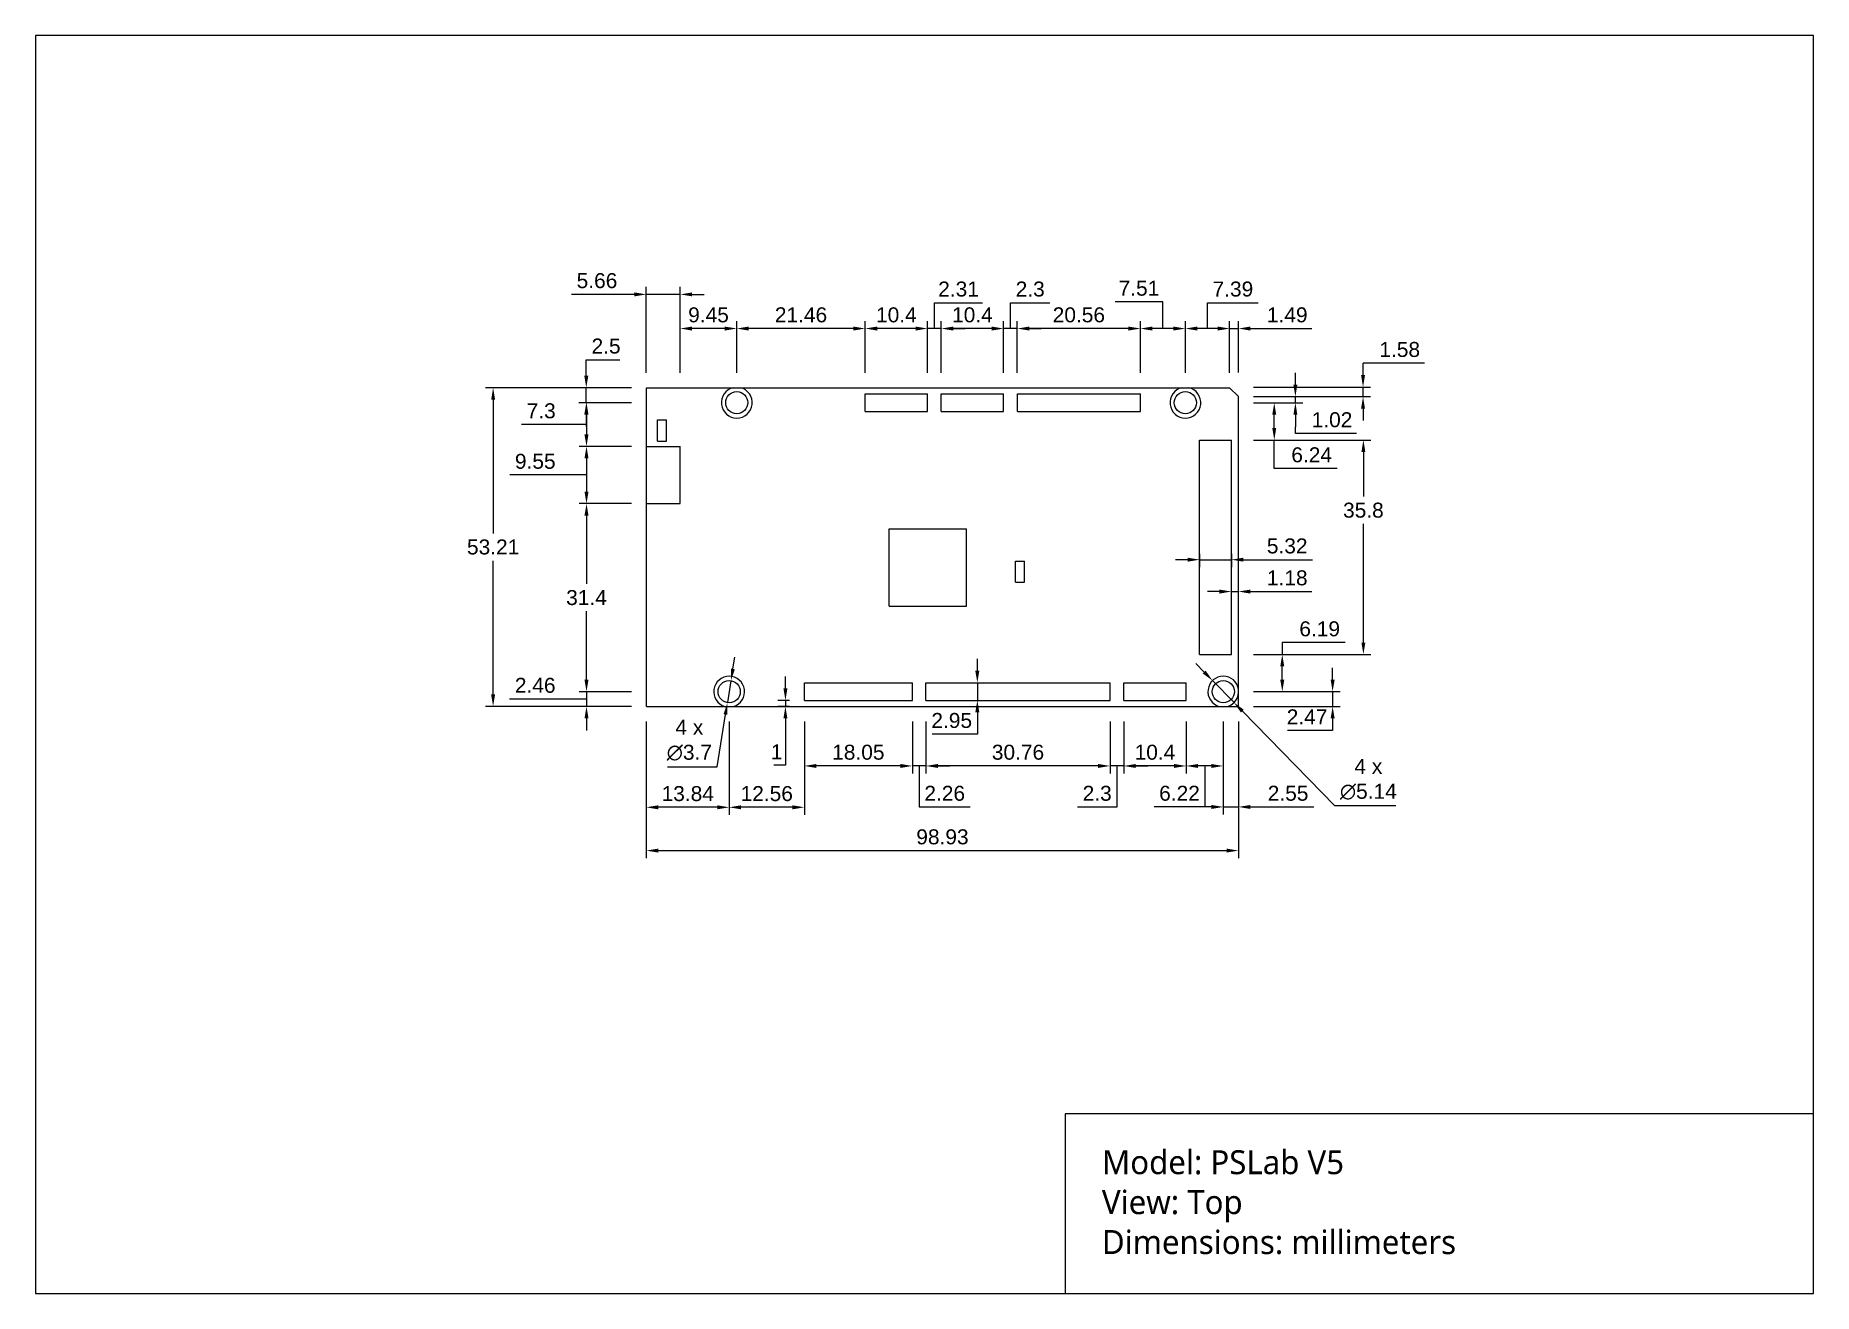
# Model space of a CAD drawing. Header units: millimetres. Extents: x 3838 to 4135, y 2931 to 3141.
import ezdxf

# ---------------------------------------------------------------- set-up
doc = ezdxf.new("R2010")
doc.units = ezdxf.units.MM
doc.styles.get("Standard").update_dxf_attribs({"font": 'arial.ttf'})
doc.dimstyles.new('Annotative', dxfattribs={"dimscale": 0, "dimtxt": 2.5, "dimasz": 2, "dimexe": 1.25, "dimexo": 2.5, "dimgap": 1, "dimtad": 1, "dimtih": 1, "dimtoh": 1, "dimdsep": 46, "dimtxsty": 'Standard', "dimcen": 2.5, "dimclrd": 5, "dimclre": 5, "dimclrt": 5, "dimadec": 0, "dimazin": 0, "dimtfac": 1, "dimtmove": 0, "dimatfit": 3, "dimfxl": 1, "dimtfillclr": 1, "dimarcsym": 0})
doc.dimstyles.new('Diams', dxfattribs={"dimscale": 0, "dimtxt": 2.5, "dimasz": 2, "dimexe": 1.25, "dimexo": 2.5, "dimgap": 1, "dimtad": 1, "dimtih": 1, "dimtoh": 1, "dimdsep": 46, "dimtxsty": 'Standard', "dimcen": 2.5, "dimclrd": 1, "dimclre": 1, "dimclrt": 1, "dimadec": 0, "dimazin": 0, "dimtfac": 1, "dimtmove": 0, "dimatfit": 3, "dimfxl": 1, "dimtfillclr": 1, "dimarcsym": 0})

# ---------------------------------------------------------------- blocks, each defined once
blk = doc.blocks.new('*D4')
at = {"color": 5, "lineweight": -2, "transparency": 16777216}
for p, q in [((4054.41, 3033.53), (4054.41, 3035.53)), ((4041.19, 3031.53), (4055.66, 3031.53)), ((4054.41, 3031.53), (4054.41, 3029.06)), ((4041.19, 3029.06), (4055.66, 3029.06)), ((4054.41, 3027.06), (4054.41, 3025.06)), ((4054.41, 3025.06), (4046.88, 3025.06))]:
    blk.add_line(p, q, dxfattribs=at)
at = {"color": 5, "transparency": 16777216}
for points in [[(4054.08, 3033.53), (4054.75, 3033.53), (4054.41, 3031.53)], [(4054.08, 3027.06), (4054.75, 3027.06), (4054.41, 3029.06)]]:
    blk.add_solid(points, dxfattribs=at)
at = {"layer": 'Defpoints', "color": 0, "transparency": 16777216}
for p in [(4038.69, 3031.53), (4054.41, 3031.53), (4038.69, 3029.06)]:
    blk.add_point(p, dxfattribs=at)
at = {"color": 5, "transparency": 16777216, "insert": (4050.14, 3027.32), "char_height": 2.5, "attachment_point": 5}
blk.add_mtext('2.47', dxfattribs=at)
blk = doc.blocks.new('*D5')
at = {"color": 5, "lineweight": -2, "transparency": 16777216}
for p, q in [((4056.51, 3039.73), (4046, 3039.73)), ((4046, 3039.73), (4046, 3037.73)), ((4041.19, 3037.73), (4047.25, 3037.73)), ((4046, 3033.53), (4046, 3035.73)), ((4041.19, 3031.53), (4047.25, 3031.53))]:
    blk.add_line(p, q, dxfattribs=at)
at = {"color": 5, "transparency": 16777216}
for points in [[(4045.66, 3035.73), (4046.33, 3035.73), (4046, 3037.73)], [(4045.66, 3033.53), (4046.33, 3033.53), (4046, 3031.53)]]:
    blk.add_solid(points, dxfattribs=at)
at = {"layer": 'Defpoints', "color": 0, "transparency": 16777216}
for p in [(4038.69, 3037.73), (4046, 3037.73), (4038.69, 3031.53)]:
    blk.add_point(p, dxfattribs=at)
at = {"color": 5, "transparency": 16777216, "insert": (4052.25, 3042), "char_height": 2.5, "attachment_point": 5}
blk.add_mtext('6.19', dxfattribs=at)
blk = doc.blocks.new('*D6')
at = {"color": 5, "lineweight": -2, "transparency": 16777216}
for p, q in [((4041.19, 3073.53), (4060.8, 3073.53)), ((4059.55, 3071.53), (4059.55, 3064.09)), ((4059.55, 3039.73), (4059.55, 3059.54)), ((4041.19, 3037.73), (4060.8, 3037.73))]:
    blk.add_line(p, q, dxfattribs=at)
at = {"color": 5, "transparency": 16777216}
for points in [[(4059.22, 3071.53), (4059.88, 3071.53), (4059.55, 3073.53)], [(4059.22, 3039.73), (4059.88, 3039.73), (4059.55, 3037.73)]]:
    blk.add_solid(points, dxfattribs=at)
at = {"layer": 'Defpoints', "color": 0, "transparency": 16777216}
for p in [(4038.69, 3073.53), (4059.55, 3073.53), (4038.69, 3037.73)]:
    blk.add_point(p, dxfattribs=at)
at = {"color": 5, "transparency": 16777216, "insert": (4059.55, 3061.81), "char_height": 2.5, "attachment_point": 5}
blk.add_mtext('35.8', dxfattribs=at)
blk = doc.blocks.new('*D7')
at = {"color": 5, "lineweight": -2, "transparency": 16777216}
for p, q in [((4041.19, 3079.76), (4045.91, 3079.76)), ((4044.66, 3075.53), (4044.66, 3077.76)), ((4041.19, 3073.53), (4045.91, 3073.53)), ((4044.66, 3068.77), (4044.66, 3073.53)), ((4055.16, 3068.77), (4044.66, 3068.77))]:
    blk.add_line(p, q, dxfattribs=at)
at = {"color": 5, "transparency": 16777216}
for points in [[(4044.33, 3077.76), (4044.99, 3077.76), (4044.66, 3079.76)], [(4044.33, 3075.53), (4044.99, 3075.53), (4044.66, 3073.53)]]:
    blk.add_solid(points, dxfattribs=at)
at = {"layer": 'Defpoints', "color": 0, "transparency": 16777216}
for p in [(4038.69, 3079.76), (4044.66, 3079.76), (4038.69, 3073.53)]:
    blk.add_point(p, dxfattribs=at)
at = {"color": 5, "transparency": 16777216, "insert": (4050.91, 3071.05), "char_height": 2.5, "attachment_point": 5}
blk.add_mtext('6.24', dxfattribs=at)
blk = doc.blocks.new('*D8')
at = {"color": 5, "lineweight": -2, "transparency": 16777216}
for p, q in [((4048.19, 3082.78), (4048.19, 3084.78)), ((4041.19, 3080.78), (4049.44, 3080.78)), ((4048.19, 3079.76), (4048.19, 3080.78)), ((4041.19, 3079.76), (4049.44, 3079.76)), ((4048.19, 3077.76), (4048.19, 3075.76)), ((4048.19, 3074.63), (4048.19, 3075.76)), ((4058.42, 3074.63), (4048.19, 3074.63))]:
    blk.add_line(p, q, dxfattribs=at)
at = {"color": 5, "transparency": 16777216}
for points in [[(4047.86, 3082.78), (4048.52, 3082.78), (4048.19, 3080.78)], [(4047.86, 3077.76), (4048.52, 3077.76), (4048.19, 3079.76)]]:
    blk.add_solid(points, dxfattribs=at)
at = {"layer": 'Defpoints', "color": 0, "transparency": 16777216}
for p in [(4038.69, 3080.78), (4048.19, 3080.78), (4038.69, 3079.76)]:
    blk.add_point(p, dxfattribs=at)
at = {"color": 5, "transparency": 16777216, "insert": (4054.31, 3076.91), "char_height": 2.5, "attachment_point": 5}
blk.add_mtext('1.02', dxfattribs=at)
blk = doc.blocks.new('*D9')
at = {"color": 5, "lineweight": -2, "transparency": 16777216}
for p, q in [((4059.49, 3084.37), (4059.49, 3086.37)), ((4069.76, 3086.37), (4059.49, 3086.37)), ((4041.19, 3082.37), (4060.74, 3082.37)), ((4041.19, 3080.78), (4060.74, 3080.78)), ((4059.49, 3080.78), (4059.49, 3082.37)), ((4059.49, 3078.78), (4059.49, 3076.78))]:
    blk.add_line(p, q, dxfattribs=at)
at = {"color": 5, "transparency": 16777216}
for points in [[(4059.16, 3084.37), (4059.82, 3084.37), (4059.49, 3082.37)], [(4059.16, 3078.78), (4059.82, 3078.78), (4059.49, 3080.78)]]:
    blk.add_solid(points, dxfattribs=at)
at = {"layer": 'Defpoints', "color": 0, "transparency": 16777216}
for p in [(4038.69, 3082.37), (4038.69, 3080.78), (4059.49, 3082.37)]:
    blk.add_point(p, dxfattribs=at)
at = {"color": 5, "transparency": 16777216, "insert": (4065.62, 3088.64), "char_height": 2.5, "attachment_point": 5}
blk.add_mtext('1.58', dxfattribs=at)
blk = doc.blocks.new('*D10')
at = {"color": 5, "lineweight": -2, "transparency": 16777216}
for p, q in [((4035.2, 3092.15), (4033.2, 3092.15)), ((4037.2, 3084.77), (4037.2, 3093.4)), ((4037.2, 3092.15), (4038.69, 3092.15)), ((4038.69, 3084.83), (4038.69, 3093.4)), ((4040.69, 3092.15), (4050.96, 3092.15))]:
    blk.add_line(p, q, dxfattribs=at)
at = {"color": 5, "transparency": 16777216}
for points in [[(4035.2, 3092.48), (4035.2, 3091.81), (4037.2, 3092.15)], [(4040.69, 3092.48), (4040.69, 3091.81), (4038.69, 3092.15)]]:
    blk.add_solid(points, dxfattribs=at)
at = {"layer": 'Defpoints', "color": 0, "transparency": 16777216}
for p in [(4037.2, 3092.15), (4037.2, 3082.27), (4038.69, 3082.33)]:
    blk.add_point(p, dxfattribs=at)
at = {"color": 5, "transparency": 16777216, "insert": (4046.83, 3094.42), "char_height": 2.5, "attachment_point": 5}
blk.add_mtext('1.49', dxfattribs=at)
blk = doc.blocks.new('*D11')
at = {"color": 5, "lineweight": -2, "transparency": 16777216}
for p, q in [((4033.51, 3092.15), (4033.51, 3096.45)), ((4033.51, 3096.45), (4041.99, 3096.45)), ((4029.81, 3084.77), (4029.81, 3093.4)), ((4035.2, 3092.15), (4031.81, 3092.15)), ((4037.2, 3084.77), (4037.2, 3093.4))]:
    blk.add_line(p, q, dxfattribs=at)
at = {"color": 5, "transparency": 16777216}
for points in [[(4031.81, 3092.48), (4031.81, 3091.81), (4029.81, 3092.15)], [(4035.2, 3092.48), (4035.2, 3091.81), (4037.2, 3092.15)]]:
    blk.add_solid(points, dxfattribs=at)
at = {"layer": 'Defpoints', "color": 0, "transparency": 16777216}
for p in [(4029.81, 3092.15), (4029.81, 3082.27), (4037.2, 3082.27)]:
    blk.add_point(p, dxfattribs=at)
at = {"color": 5, "transparency": 16777216, "insert": (4037.75, 3098.73), "char_height": 2.5, "attachment_point": 5}
blk.add_mtext('7.39', dxfattribs=at)
blk = doc.blocks.new('*D12')
at = {"color": 5, "lineweight": -2, "transparency": 16777216}
for p, q in [((4026.06, 3096.59), (4018.06, 3096.59)), ((4026.06, 3092.15), (4026.06, 3096.59)), ((4022.3, 3084.77), (4022.3, 3093.4)), ((4027.81, 3092.15), (4024.3, 3092.15)), ((4029.81, 3084.77), (4029.81, 3093.4))]:
    blk.add_line(p, q, dxfattribs=at)
at = {"color": 5, "transparency": 16777216}
for points in [[(4024.3, 3092.48), (4024.3, 3091.81), (4022.3, 3092.15)], [(4027.81, 3092.48), (4027.81, 3091.81), (4029.81, 3092.15)]]:
    blk.add_solid(points, dxfattribs=at)
at = {"layer": 'Defpoints', "color": 0, "transparency": 16777216}
for p in [(4022.3, 3092.15), (4022.3, 3082.27), (4029.81, 3082.27)]:
    blk.add_point(p, dxfattribs=at)
at = {"color": 5, "transparency": 16777216, "insert": (4022.06, 3098.87), "char_height": 2.5, "attachment_point": 5}
blk.add_mtext('7.51', dxfattribs=at)
blk = doc.blocks.new('*D13')
at = {"color": 5, "lineweight": -2, "transparency": 16777216}
for p, q in [((4001.74, 3084.77), (4001.74, 3093.4)), ((4020.3, 3092.15), (4003.74, 3092.15)), ((4022.3, 3084.77), (4022.3, 3093.4))]:
    blk.add_line(p, q, dxfattribs=at)
at = {"color": 5, "transparency": 16777216}
for points in [[(4003.74, 3092.48), (4003.74, 3091.81), (4001.74, 3092.15)], [(4020.3, 3092.48), (4020.3, 3091.81), (4022.3, 3092.15)]]:
    blk.add_solid(points, dxfattribs=at)
at = {"layer": 'Defpoints', "color": 0, "transparency": 16777216}
for p in [(4001.74, 3092.15), (4001.74, 3082.27), (4022.3, 3082.27)]:
    blk.add_point(p, dxfattribs=at)
at = {"color": 5, "transparency": 16777216, "insert": (4012.02, 3094.42), "char_height": 2.5, "attachment_point": 5}
blk.add_mtext('20.56', dxfattribs=at)
blk = doc.blocks.new('*D14')
at = {"color": 5, "lineweight": -2, "transparency": 16777216}
for p, q in [((4000.59, 3092.15), (4000.59, 3096.45)), ((4000.59, 3096.45), (4007.19, 3096.45)), ((3997.44, 3092.15), (3995.44, 3092.15)), ((3999.44, 3084.77), (3999.44, 3093.4)), ((4001.74, 3092.15), (3999.44, 3092.15)), ((4001.74, 3092.15), (3999.44, 3092.15)), ((4001.74, 3084.77), (4001.74, 3093.4)), ((4003.74, 3092.15), (4005.74, 3092.15))]:
    blk.add_line(p, q, dxfattribs=at)
at = {"color": 5, "transparency": 16777216}
for points in [[(3997.44, 3092.48), (3997.44, 3091.81), (3999.44, 3092.15)], [(4003.74, 3092.48), (4003.74, 3091.81), (4001.74, 3092.15)]]:
    blk.add_solid(points, dxfattribs=at)
at = {"layer": 'Defpoints', "color": 0, "transparency": 16777216}
for p in [(3999.44, 3092.15), (3999.44, 3082.27), (4001.74, 3082.27)]:
    blk.add_point(p, dxfattribs=at)
at = {"color": 5, "transparency": 16777216, "insert": (4003.89, 3098.73), "char_height": 2.5, "attachment_point": 5}
blk.add_mtext('2.3', dxfattribs=at)
blk = doc.blocks.new('*D15')
at = {"color": 5, "lineweight": -2, "transparency": 16777216}
for p, q in [((3989.04, 3084.77), (3989.04, 3093.4)), ((3997.44, 3092.15), (3991.04, 3092.15)), ((3999.44, 3084.77), (3999.44, 3093.4))]:
    blk.add_line(p, q, dxfattribs=at)
at = {"color": 5, "transparency": 16777216}
for points in [[(3991.04, 3092.48), (3991.04, 3091.81), (3989.04, 3092.15)], [(3997.44, 3092.48), (3997.44, 3091.81), (3999.44, 3092.15)]]:
    blk.add_solid(points, dxfattribs=at)
at = {"layer": 'Defpoints', "color": 0, "transparency": 16777216}
for p in [(3989.04, 3092.15), (3989.04, 3082.27), (3999.44, 3082.27)]:
    blk.add_point(p, dxfattribs=at)
at = {"color": 5, "transparency": 16777216, "insert": (3994.24, 3094.42), "char_height": 2.5, "attachment_point": 5}
blk.add_mtext('10.4', dxfattribs=at)
blk = doc.blocks.new('*D16')
at = {"color": 5, "lineweight": -2, "transparency": 16777216}
for p, q in [((3987.89, 3092.15), (3987.89, 3096.45)), ((3987.89, 3096.45), (3995.94, 3096.45)), ((3984.73, 3092.15), (3982.73, 3092.15)), ((3986.73, 3084.77), (3986.73, 3093.4)), ((3989.04, 3092.15), (3986.73, 3092.15)), ((3989.04, 3092.15), (3986.73, 3092.15)), ((3989.04, 3084.77), (3989.04, 3093.4)), ((3991.04, 3092.15), (3993.04, 3092.15))]:
    blk.add_line(p, q, dxfattribs=at)
at = {"color": 5, "transparency": 16777216}
for points in [[(3984.73, 3092.48), (3984.73, 3091.81), (3986.73, 3092.15)], [(3991.04, 3092.48), (3991.04, 3091.81), (3989.04, 3092.15)]]:
    blk.add_solid(points, dxfattribs=at)
at = {"layer": 'Defpoints', "color": 0, "transparency": 16777216}
for p in [(3986.73, 3092.15), (3986.73, 3082.27), (3989.04, 3082.27)]:
    blk.add_point(p, dxfattribs=at)
at = {"color": 5, "transparency": 16777216, "insert": (3991.92, 3098.73), "char_height": 2.5, "attachment_point": 5}
blk.add_mtext('2.31', dxfattribs=at)
blk = doc.blocks.new('*D17')
at = {"color": 5, "lineweight": -2, "transparency": 16777216}
for p, q in [((3976.33, 3084.77), (3976.33, 3093.4)), ((3984.73, 3092.15), (3978.33, 3092.15)), ((3986.73, 3084.77), (3986.73, 3093.4))]:
    blk.add_line(p, q, dxfattribs=at)
at = {"color": 5, "transparency": 16777216}
for points in [[(3978.33, 3092.48), (3978.33, 3091.81), (3976.33, 3092.15)], [(3984.73, 3092.48), (3984.73, 3091.81), (3986.73, 3092.15)]]:
    blk.add_solid(points, dxfattribs=at)
at = {"layer": 'Defpoints', "color": 0, "transparency": 16777216}
for p in [(3976.33, 3092.15), (3976.33, 3082.27), (3986.73, 3082.27)]:
    blk.add_point(p, dxfattribs=at)
at = {"color": 5, "transparency": 16777216, "insert": (3981.53, 3094.42), "char_height": 2.5, "attachment_point": 5}
blk.add_mtext('10.4', dxfattribs=at)
blk = doc.blocks.new('*D18')
at = {"color": 5, "lineweight": -2, "transparency": 16777216}
for p, q in [((3954.87, 3084.77), (3954.87, 3093.4)), ((3974.33, 3092.15), (3956.87, 3092.15)), ((3976.33, 3084.77), (3976.33, 3093.4))]:
    blk.add_line(p, q, dxfattribs=at)
at = {"color": 5, "transparency": 16777216}
for points in [[(3956.87, 3092.48), (3956.87, 3091.81), (3954.87, 3092.15)], [(3974.33, 3092.48), (3974.33, 3091.81), (3976.33, 3092.15)]]:
    blk.add_solid(points, dxfattribs=at)
at = {"layer": 'Defpoints', "color": 0, "transparency": 16777216}
for p in [(3954.87, 3092.15), (3954.87, 3082.27), (3976.33, 3082.27)]:
    blk.add_point(p, dxfattribs=at)
at = {"color": 5, "transparency": 16777216, "insert": (3965.6, 3094.42), "char_height": 2.5, "attachment_point": 5}
blk.add_mtext('21.46', dxfattribs=at)
blk = doc.blocks.new('*D19')
at = {"color": 5, "lineweight": -2, "transparency": 16777216}
for p, q in [((3945.42, 3084.77), (3945.42, 3093.4)), ((3952.87, 3092.15), (3947.42, 3092.15)), ((3954.87, 3084.77), (3954.87, 3093.4))]:
    blk.add_line(p, q, dxfattribs=at)
at = {"color": 5, "transparency": 16777216}
for points in [[(3947.42, 3092.48), (3947.42, 3091.81), (3945.42, 3092.15)], [(3952.87, 3092.48), (3952.87, 3091.81), (3954.87, 3092.15)]]:
    blk.add_solid(points, dxfattribs=at)
at = {"layer": 'Defpoints', "color": 0, "transparency": 16777216}
for p in [(3945.42, 3092.15), (3945.42, 3082.27), (3954.87, 3082.27)]:
    blk.add_point(p, dxfattribs=at)
at = {"color": 5, "transparency": 16777216, "insert": (3950.15, 3094.42), "char_height": 2.5, "attachment_point": 5}
blk.add_mtext('9.45', dxfattribs=at)
blk = doc.blocks.new('*D20')
at = {"color": 5, "lineweight": -2, "transparency": 16777216}
for p, q in [((4036.14, 3026.56), (4036.14, 3011.03)), ((4038.69, 3026.56), (4038.69, 3011.03)), ((4034.14, 3012.28), (4032.14, 3012.28)), ((4036.14, 3012.28), (4038.69, 3012.28)), ((4040.69, 3012.28), (4051.25, 3012.28))]:
    blk.add_line(p, q, dxfattribs=at)
at = {"color": 5, "transparency": 16777216}
for points in [[(4034.14, 3012.61), (4034.14, 3011.94), (4036.14, 3012.28)], [(4040.69, 3012.61), (4040.69, 3011.94), (4038.69, 3012.28)]]:
    blk.add_solid(points, dxfattribs=at)
at = {"layer": 'Defpoints', "color": 0, "transparency": 16777216}
for p in [(4036.14, 3029.06), (4038.69, 3029.06), (4036.14, 3012.28)]:
    blk.add_point(p, dxfattribs=at)
at = {"color": 5, "transparency": 16777216, "insert": (4046.97, 3014.55), "char_height": 2.5, "attachment_point": 5}
blk.add_mtext('2.55', dxfattribs=at)
blk = doc.blocks.new('*D21')
at = {"color": 5, "lineweight": -2, "transparency": 16777216}
for p, q in [((4029.93, 3026.56), (4029.93, 3017.87)), ((4036.14, 3026.56), (4036.14, 3017.87)), ((4034.14, 3019.12), (4031.93, 3019.12)), ((4033.04, 3019.12), (4033.07, 3012.27)), ((4033.07, 3012.27), (4024.59, 3012.27))]:
    blk.add_line(p, q, dxfattribs=at)
at = {"color": 5, "transparency": 16777216}
for points in [[(4031.93, 3019.45), (4031.93, 3018.79), (4029.93, 3019.12)], [(4034.14, 3019.45), (4034.14, 3018.79), (4036.14, 3019.12)]]:
    blk.add_solid(points, dxfattribs=at)
at = {"layer": 'Defpoints', "color": 0, "transparency": 16777216}
for p in [(4029.93, 3029.06), (4036.14, 3029.06), (4029.93, 3019.12)]:
    blk.add_point(p, dxfattribs=at)
at = {"color": 5, "transparency": 16777216, "insert": (4028.83, 3014.55), "char_height": 2.5, "attachment_point": 5}
blk.add_mtext('6.22', dxfattribs=at)
blk = doc.blocks.new('*D22')
at = {"color": 5, "lineweight": -2, "transparency": 16777216}
for p, q in [((4019.53, 3026.56), (4019.53, 3017.87)), ((4029.93, 3026.56), (4029.93, 3017.87)), ((4027.93, 3019.12), (4021.53, 3019.12))]:
    blk.add_line(p, q, dxfattribs=at)
at = {"color": 5, "transparency": 16777216}
for points in [[(4021.53, 3019.45), (4021.53, 3018.79), (4019.53, 3019.12)], [(4027.93, 3019.45), (4027.93, 3018.79), (4029.93, 3019.12)]]:
    blk.add_solid(points, dxfattribs=at)
at = {"layer": 'Defpoints', "color": 0, "transparency": 16777216}
for p in [(4019.53, 3029.06), (4029.93, 3029.06), (4019.53, 3019.12)]:
    blk.add_point(p, dxfattribs=at)
at = {"color": 5, "transparency": 16777216, "insert": (4024.73, 3021.4), "char_height": 2.5, "attachment_point": 5}
blk.add_mtext('10.4', dxfattribs=at)
blk = doc.blocks.new('*D23')
at = {"color": 5, "lineweight": -2, "transparency": 16777216}
for p, q in [((4017.23, 3026.56), (4017.23, 3017.87)), ((4019.53, 3026.56), (4019.53, 3017.87)), ((4015.23, 3019.12), (4013.23, 3019.12)), ((4019.53, 3019.12), (4017.23, 3019.12)), ((4019.53, 3019.12), (4017.23, 3019.12)), ((4018.38, 3019.12), (4018.38, 3012.26)), ((4021.53, 3019.12), (4023.53, 3019.12)), ((4018.38, 3012.26), (4011.79, 3012.26))]:
    blk.add_line(p, q, dxfattribs=at)
at = {"color": 5, "transparency": 16777216}
for points in [[(4015.23, 3019.45), (4015.23, 3018.79), (4017.23, 3019.12)], [(4021.53, 3019.45), (4021.53, 3018.79), (4019.53, 3019.12)]]:
    blk.add_solid(points, dxfattribs=at)
at = {"layer": 'Defpoints', "color": 0, "transparency": 16777216}
for p in [(4017.23, 3029.06), (4019.53, 3029.06), (4017.23, 3019.12)]:
    blk.add_point(p, dxfattribs=at)
at = {"color": 5, "transparency": 16777216, "insert": (4015.08, 3014.54), "char_height": 2.5, "attachment_point": 5}
blk.add_mtext('2.3', dxfattribs=at)
blk = doc.blocks.new('*D24')
at = {"color": 5, "lineweight": -2, "transparency": 16777216}
for p, q in [((3986.47, 3026.56), (3986.47, 3017.87)), ((4017.23, 3026.56), (4017.23, 3017.87)), ((4015.23, 3019.12), (3988.47, 3019.12))]:
    blk.add_line(p, q, dxfattribs=at)
at = {"color": 5, "transparency": 16777216}
for points in [[(3988.47, 3019.45), (3988.47, 3018.79), (3986.47, 3019.12)], [(4015.23, 3019.45), (4015.23, 3018.79), (4017.23, 3019.12)]]:
    blk.add_solid(points, dxfattribs=at)
at = {"layer": 'Defpoints', "color": 0, "transparency": 16777216}
for p in [(3986.47, 3029.06), (4017.23, 3029.06), (3986.47, 3019.12)]:
    blk.add_point(p, dxfattribs=at)
at = {"color": 5, "transparency": 16777216, "insert": (4001.85, 3021.4), "char_height": 2.5, "attachment_point": 5}
blk.add_mtext('30.76', dxfattribs=at)
blk = doc.blocks.new('*D25')
at = {"color": 5, "lineweight": -2, "transparency": 16777216}
for p, q in [((3984.21, 3026.56), (3984.21, 3017.87)), ((3986.47, 3026.56), (3986.47, 3017.87)), ((3982.21, 3019.12), (3980.21, 3019.12)), ((3986.47, 3019.12), (3984.21, 3019.12)), ((3986.47, 3019.12), (3984.21, 3019.12)), ((3985.34, 3019.12), (3985.34, 3012.27)), ((3988.47, 3019.12), (3990.47, 3019.12)), ((3985.34, 3012.27), (3993.87, 3012.27))]:
    blk.add_line(p, q, dxfattribs=at)
at = {"color": 5, "transparency": 16777216}
for points in [[(3982.21, 3019.45), (3982.21, 3018.79), (3984.21, 3019.12)], [(3988.47, 3019.45), (3988.47, 3018.79), (3986.47, 3019.12)]]:
    blk.add_solid(points, dxfattribs=at)
at = {"layer": 'Defpoints', "color": 0, "transparency": 16777216}
for p in [(3984.21, 3029.06), (3986.47, 3029.06), (3984.21, 3019.12)]:
    blk.add_point(p, dxfattribs=at)
at = {"color": 5, "transparency": 16777216, "insert": (3989.61, 3014.54), "char_height": 2.5, "attachment_point": 5}
blk.add_mtext('2.26', dxfattribs=at)
blk = doc.blocks.new('*D26')
at = {"color": 5, "lineweight": -2, "transparency": 16777216}
for p, q in [((3966.16, 3026.56), (3966.16, 3017.87)), ((3984.21, 3026.56), (3984.21, 3017.87)), ((3982.21, 3019.12), (3968.16, 3019.12))]:
    blk.add_line(p, q, dxfattribs=at)
at = {"color": 5, "transparency": 16777216}
for points in [[(3968.16, 3019.45), (3968.16, 3018.79), (3966.16, 3019.12)], [(3982.21, 3019.45), (3982.21, 3018.79), (3984.21, 3019.12)]]:
    blk.add_solid(points, dxfattribs=at)
at = {"layer": 'Defpoints', "color": 0, "transparency": 16777216}
for p in [(3966.16, 3029.06), (3984.21, 3029.06), (3966.16, 3019.12)]:
    blk.add_point(p, dxfattribs=at)
at = {"color": 5, "transparency": 16777216, "insert": (3975.18, 3021.4), "char_height": 2.5, "attachment_point": 5}
blk.add_mtext('18.05', dxfattribs=at)
blk = doc.blocks.new('*D27')
at = {"color": 5, "lineweight": -2, "transparency": 16777216}
for p, q in [((3953.6, 3026.56), (3953.6, 3010.97)), ((3966.16, 3026.56), (3966.16, 3010.97)), ((3964.16, 3012.22), (3955.6, 3012.22))]:
    blk.add_line(p, q, dxfattribs=at)
at = {"color": 5, "transparency": 16777216}
for points in [[(3955.6, 3012.55), (3955.6, 3011.88), (3953.6, 3012.22)], [(3964.16, 3012.55), (3964.16, 3011.88), (3966.16, 3012.22)]]:
    blk.add_solid(points, dxfattribs=at)
at = {"layer": 'Defpoints', "color": 0, "transparency": 16777216}
for p in [(3953.6, 3029.06), (3966.16, 3029.06), (3953.6, 3012.22)]:
    blk.add_point(p, dxfattribs=at)
at = {"color": 5, "transparency": 16777216, "insert": (3959.88, 3014.49), "char_height": 2.5, "attachment_point": 5}
blk.add_mtext('12.56', dxfattribs=at)
blk = doc.blocks.new('*D28')
at = {"color": 5, "lineweight": -2, "transparency": 16777216}
for p, q in [((3939.76, 3026.56), (3939.76, 3010.97)), ((3953.6, 3026.56), (3953.6, 3010.97)), ((3951.6, 3012.22), (3941.76, 3012.22))]:
    blk.add_line(p, q, dxfattribs=at)
at = {"color": 5, "transparency": 16777216}
for points in [[(3941.76, 3012.55), (3941.76, 3011.88), (3939.76, 3012.22)], [(3951.6, 3012.55), (3951.6, 3011.88), (3953.6, 3012.22)]]:
    blk.add_solid(points, dxfattribs=at)
at = {"layer": 'Defpoints', "color": 0, "transparency": 16777216}
for p in [(3939.76, 3029.06), (3953.6, 3029.06), (3939.76, 3012.22)]:
    blk.add_point(p, dxfattribs=at)
at = {"color": 5, "transparency": 16777216, "insert": (3946.68, 3014.49), "char_height": 2.5, "attachment_point": 5}
blk.add_mtext('13.84', dxfattribs=at)
blk = doc.blocks.new('*D29')
at = {"color": 5, "lineweight": -2, "transparency": 16777216}
for p, q in [((3963, 3032.06), (3963, 3034.06)), ((3963.66, 3030.06), (3961.75, 3030.06)), ((3963, 3030.06), (3963, 3029.06)), ((3963.66, 3029.06), (3961.75, 3029.06)), ((3963, 3027.06), (3963, 3019.23)), ((3963, 3019.23), (3961.08, 3019.23))]:
    blk.add_line(p, q, dxfattribs=at)
at = {"color": 5, "transparency": 16777216}
for points in [[(3962.67, 3032.06), (3963.33, 3032.06), (3963, 3030.06)], [(3962.67, 3027.06), (3963.33, 3027.06), (3963, 3029.06)]]:
    blk.add_solid(points, dxfattribs=at)
at = {"layer": 'Defpoints', "color": 0, "transparency": 16777216}
for p in [(3966.16, 3030.06), (3963, 3029.06), (3966.16, 3029.06)]:
    blk.add_point(p, dxfattribs=at)
at = {"color": 5, "transparency": 16777216, "insert": (3961.54, 3021.49), "char_height": 2.5, "attachment_point": 5}
blk.add_mtext('1', dxfattribs=at)
blk = doc.blocks.new('*D30')
at = {"color": 5, "lineweight": -2, "transparency": 16777216}
for p, q in [((4030.19, 3053.56), (4028.19, 3053.56)), ((4032.19, 3054.54), (4032.19, 3052.31)), ((4032.19, 3053.56), (4037.51, 3053.56)), ((4037.51, 3054.54), (4037.51, 3052.31)), ((4039.51, 3053.56), (4051.05, 3053.56))]:
    blk.add_line(p, q, dxfattribs=at)
at = {"color": 5, "transparency": 16777216}
for points in [[(4030.19, 3053.89), (4030.19, 3053.23), (4032.19, 3053.56)], [(4039.51, 3053.89), (4039.51, 3053.23), (4037.51, 3053.56)]]:
    blk.add_solid(points, dxfattribs=at)
at = {"layer": 'Defpoints', "color": 0, "transparency": 16777216}
for p in [(4032.19, 3057.04), (4037.51, 3057.04), (4037.51, 3053.56)]:
    blk.add_point(p, dxfattribs=at)
at = {"color": 5, "transparency": 16777216, "insert": (4046.82, 3055.84), "char_height": 2.5, "attachment_point": 5}
blk.add_mtext('5.32', dxfattribs=at)
blk = doc.blocks.new('*D31')
at = {"color": 5, "lineweight": -2, "transparency": 16777216}
for p, q in [((3995.06, 3035.01), (3995.06, 3037.01)), ((3993.63, 3033.01), (3996.31, 3033.01)), ((3995.06, 3033.01), (3995.06, 3030.06)), ((3993.63, 3030.06), (3996.31, 3030.06)), ((3995.06, 3028.06), (3995.06, 3024.42)), ((3995.06, 3024.42), (3987.5, 3024.42))]:
    blk.add_line(p, q, dxfattribs=at)
at = {"color": 5, "transparency": 16777216}
for points in [[(3994.72, 3035.01), (3995.39, 3035.01), (3995.06, 3033.01)], [(3994.72, 3028.06), (3995.39, 3028.06), (3995.06, 3030.06)]]:
    blk.add_solid(points, dxfattribs=at)
at = {"layer": 'Defpoints', "color": 0, "transparency": 16777216}
for p in [(3991.13, 3033.01), (3991.13, 3030.06), (3995.06, 3030.06)]:
    blk.add_point(p, dxfattribs=at)
at = {"color": 5, "transparency": 16777216, "insert": (3990.78, 3026.7), "char_height": 2.5, "attachment_point": 5}
blk.add_mtext('2.95', dxfattribs=at)
blk = doc.blocks.new('*D32')
at = {"color": 5, "lineweight": -2, "transparency": 16777216}
for p, q in [((3929.73, 3084.27), (3929.73, 3086.94)), ((3929.73, 3086.94), (3935.35, 3086.94)), ((3937.26, 3082.27), (3928.48, 3082.27)), ((3929.73, 3079.77), (3929.73, 3082.27)), ((3937.26, 3079.77), (3928.48, 3079.77)), ((3929.73, 3077.77), (3929.73, 3075.77))]:
    blk.add_line(p, q, dxfattribs=at)
at = {"color": 5, "transparency": 16777216}
for points in [[(3929.4, 3084.27), (3930.07, 3084.27), (3929.73, 3082.27)], [(3929.4, 3077.77), (3930.07, 3077.77), (3929.73, 3079.77)]]:
    blk.add_solid(points, dxfattribs=at)
at = {"layer": 'Defpoints', "color": 0, "transparency": 16777216}
for p in [(3939.76, 3082.27), (3929.73, 3079.77), (3939.76, 3079.77)]:
    blk.add_point(p, dxfattribs=at)
at = {"color": 5, "transparency": 16777216, "insert": (3933.04, 3089.21), "char_height": 2.5, "attachment_point": 5}
blk.add_mtext('2.5', dxfattribs=at)
blk = doc.blocks.new('*D33')
at = {"color": 5, "lineweight": -2, "transparency": 16777216}
for p, q in [((3937.26, 3079.77), (3928.52, 3079.77)), ((3929.77, 3077.77), (3929.77, 3074.47)), ((3925.46, 3076.12), (3918.93, 3076.12)), ((3929.77, 3076.12), (3925.46, 3076.12)), ((3937.26, 3072.47), (3928.52, 3072.47))]:
    blk.add_line(p, q, dxfattribs=at)
at = {"color": 5, "transparency": 16777216}
for points in [[(3929.43, 3077.77), (3930.1, 3077.77), (3929.77, 3079.77)], [(3929.43, 3074.47), (3930.1, 3074.47), (3929.77, 3072.47)]]:
    blk.add_solid(points, dxfattribs=at)
at = {"layer": 'Defpoints', "color": 0, "transparency": 16777216}
for p in [(3939.76, 3079.77), (3929.77, 3072.47), (3939.76, 3072.47)]:
    blk.add_point(p, dxfattribs=at)
at = {"color": 5, "transparency": 16777216, "insert": (3922.2, 3078.4), "char_height": 2.5, "attachment_point": 5}
blk.add_mtext('7.3', dxfattribs=at)
blk = doc.blocks.new('*D34')
at = {"color": 5, "lineweight": -2, "transparency": 16777216}
for p, q in [((3937.26, 3072.47), (3928.52, 3072.47)), ((3929.77, 3070.47), (3929.77, 3064.92)), ((3925.46, 3067.7), (3916.95, 3067.7)), ((3929.77, 3067.7), (3925.46, 3067.7)), ((3937.26, 3062.92), (3928.52, 3062.92))]:
    blk.add_line(p, q, dxfattribs=at)
at = {"color": 5, "transparency": 16777216}
for points in [[(3929.43, 3070.47), (3930.1, 3070.47), (3929.77, 3072.47)], [(3929.43, 3064.92), (3930.1, 3064.92), (3929.77, 3062.92)]]:
    blk.add_solid(points, dxfattribs=at)
at = {"layer": 'Defpoints', "color": 0, "transparency": 16777216}
for p in [(3939.76, 3072.47), (3929.77, 3062.92), (3939.76, 3062.92)]:
    blk.add_point(p, dxfattribs=at)
at = {"color": 5, "transparency": 16777216, "insert": (3921.21, 3069.97), "char_height": 2.5, "attachment_point": 5}
blk.add_mtext('9.55', dxfattribs=at)
blk = doc.blocks.new('*D35')
at = {"color": 5, "lineweight": -2, "transparency": 16777216}
for p, q in [((3937.26, 3062.92), (3928.52, 3062.92)), ((3929.77, 3060.92), (3929.77, 3049.5)), ((3929.77, 3033.52), (3929.77, 3044.95)), ((3937.26, 3031.52), (3928.52, 3031.52))]:
    blk.add_line(p, q, dxfattribs=at)
at = {"color": 5, "transparency": 16777216}
for points in [[(3929.43, 3060.92), (3930.1, 3060.92), (3929.77, 3062.92)], [(3929.43, 3033.52), (3930.1, 3033.52), (3929.77, 3031.52)]]:
    blk.add_solid(points, dxfattribs=at)
at = {"layer": 'Defpoints', "color": 0, "transparency": 16777216}
for p in [(3939.76, 3062.92), (3929.77, 3031.52), (3939.76, 3031.52)]:
    blk.add_point(p, dxfattribs=at)
at = {"color": 5, "transparency": 16777216, "insert": (3929.77, 3047.22), "char_height": 2.5, "attachment_point": 5}
blk.add_mtext('31.4', dxfattribs=at)
blk = doc.blocks.new('*D36')
at = {"color": 5, "lineweight": -2, "transparency": 16777216}
for p, q in [((3929.77, 3033.52), (3929.77, 3035.52)), ((3925.46, 3030.29), (3916.93, 3030.29)), ((3929.77, 3030.29), (3925.46, 3030.29)), ((3937.26, 3031.52), (3928.52, 3031.52)), ((3929.77, 3031.52), (3929.77, 3029.06)), ((3929.77, 3031.52), (3929.77, 3029.06)), ((3937.26, 3029.06), (3928.52, 3029.06)), ((3929.77, 3027.06), (3929.77, 3025.06))]:
    blk.add_line(p, q, dxfattribs=at)
at = {"color": 5, "transparency": 16777216}
for points in [[(3929.43, 3033.52), (3930.1, 3033.52), (3929.77, 3031.52)], [(3929.43, 3027.06), (3930.1, 3027.06), (3929.77, 3029.06)]]:
    blk.add_solid(points, dxfattribs=at)
at = {"layer": 'Defpoints', "color": 0, "transparency": 16777216}
for p in [(3939.76, 3031.52), (3929.77, 3029.06), (3939.76, 3029.06)]:
    blk.add_point(p, dxfattribs=at)
at = {"color": 5, "transparency": 16777216, "insert": (3921.2, 3032.57), "char_height": 2.5, "attachment_point": 5}
blk.add_mtext('2.46', dxfattribs=at)
blk = doc.blocks.new('*D37')
at = {"color": 5, "lineweight": -2, "transparency": 16777216}
for p, q in [((3937.76, 3097.85), (3927.27, 3097.85)), ((3939.76, 3084.77), (3939.76, 3099.1)), ((3945.42, 3097.85), (3939.76, 3097.85)), ((3945.42, 3084.77), (3945.42, 3099.1)), ((3947.42, 3097.85), (3949.42, 3097.85))]:
    blk.add_line(p, q, dxfattribs=at)
at = {"color": 5, "transparency": 16777216}
for points in [[(3937.76, 3098.18), (3937.76, 3097.52), (3939.76, 3097.85)], [(3947.42, 3098.18), (3947.42, 3097.52), (3945.42, 3097.85)]]:
    blk.add_solid(points, dxfattribs=at)
at = {"layer": 'Defpoints', "color": 0, "transparency": 16777216}
for p in [(3939.76, 3097.85), (3939.76, 3082.27), (3945.42, 3082.27)]:
    blk.add_point(p, dxfattribs=at)
at = {"color": 5, "transparency": 16777216, "insert": (3931.52, 3100.13), "char_height": 2.5, "attachment_point": 5}
blk.add_mtext('5.66', dxfattribs=at)
blk = doc.blocks.new('*D38')
at = {"color": 1, "lineweight": -2, "transparency": 16777216}
for p, q in [((3954.22, 3035.33), (3954.54, 3037.3)), ((3953.9, 3033.35), (3953.31, 3029.7)), ((3951.58, 3018.98), (3952.99, 3027.72)), ((3943.31, 3018.98), (3951.58, 3018.98))]:
    blk.add_line(p, q, dxfattribs=at)
at = {"color": 1, "transparency": 16777216}
for points in [[(3953.89, 3035.38), (3954.55, 3035.27), (3953.9, 3033.35)], [(3952.66, 3027.78), (3953.32, 3027.67), (3953.31, 3029.7)]]:
    blk.add_solid(points, dxfattribs=at)
at = {"layer": 'Defpoints', "color": 0, "transparency": 16777216}
for p in [(3953.9, 3033.35), (3953.31, 3029.7)]:
    blk.add_point(p, dxfattribs=at)
at = {"color": 1, "transparency": 16777216, "insert": (3946.95, 3023.41), "char_height": 2.5, "attachment_point": 5}
blk.add_mtext('4 x\\P∅3.7', dxfattribs=at)
blk = doc.blocks.new('*D39')
at = {"color": 1, "lineweight": -2, "transparency": 16777216}
for p, q in [((4032.95, 3034.8), (4031.55, 3036.23)), ((4034.35, 3033.37), (4037.94, 3029.7)), ((4054.78, 3012.46), (4039.34, 3028.27)), ((4064.99, 3012.46), (4054.78, 3012.46))]:
    blk.add_line(p, q, dxfattribs=at)
at = {"color": 1, "transparency": 16777216}
for points in [[(4033.19, 3035.04), (4032.71, 3034.57), (4034.35, 3033.37)], [(4039.58, 3028.5), (4039.1, 3028.03), (4037.94, 3029.7)]]:
    blk.add_solid(points, dxfattribs=at)
at = {"layer": 'Defpoints', "color": 0, "transparency": 16777216}
for p in [(4034.35, 3033.37), (4037.94, 3029.7)]:
    blk.add_point(p, dxfattribs=at)
at = {"color": 1, "transparency": 16777216, "insert": (4060.38, 3016.89), "char_height": 2.5, "attachment_point": 5}
blk.add_mtext('4 x\\P∅5.14', dxfattribs=at)
blk = doc.blocks.new('*D41')
at = {"color": 4, "lineweight": -2, "transparency": 16777216}
for p, q in [((3937.26, 3082.27), (3912.92, 3082.27)), ((3914.17, 3080.27), (3914.17, 3057.95)), ((3914.17, 3031.06), (3914.17, 3053.39)), ((3937.26, 3029.06), (3912.92, 3029.06))]:
    blk.add_line(p, q, dxfattribs=at)
at = {"color": 4, "transparency": 16777216}
for points in [[(3913.84, 3080.27), (3914.5, 3080.27), (3914.17, 3082.27)], [(3913.84, 3031.06), (3914.5, 3031.06), (3914.17, 3029.06)]]:
    blk.add_solid(points, dxfattribs=at)
at = {"layer": 'Defpoints', "color": 0, "transparency": 16777216}
for p in [(3914.17, 3082.27), (3939.76, 3082.27), (3939.76, 3029.06)]:
    blk.add_point(p, dxfattribs=at)
at = {"color": 4, "transparency": 16777216, "insert": (3914.17, 3055.67), "char_height": 2.5, "attachment_point": 5}
blk.add_mtext('53.21', dxfattribs=at)
blk = doc.blocks.new('*D42')
at = {"color": 4, "lineweight": -2, "transparency": 16777216}
for p, q in [((3939.76, 3026.56), (3939.76, 3003.74)), ((4038.69, 3026.56), (4038.69, 3003.74)), ((3941.76, 3004.99), (4036.69, 3004.99))]:
    blk.add_line(p, q, dxfattribs=at)
at = {"color": 4, "transparency": 16777216}
for points in [[(3941.76, 3005.32), (3941.76, 3004.66), (3939.76, 3004.99)], [(4036.69, 3005.32), (4036.69, 3004.66), (4038.69, 3004.99)]]:
    blk.add_solid(points, dxfattribs=at)
at = {"layer": 'Defpoints', "color": 0, "transparency": 16777216}
for p in [(3939.76, 3029.06), (4038.69, 3029.06), (4038.69, 3004.99)]:
    blk.add_point(p, dxfattribs=at)
at = {"color": 4, "transparency": 16777216, "insert": (3989.23, 3007.27), "char_height": 2.5, "attachment_point": 5}
blk.add_mtext('98.93', dxfattribs=at)
blk = doc.blocks.new('*D44')
at = {"color": 5, "lineweight": -2, "transparency": 16777216}
for p, q in [((4035.51, 3048.24), (4033.51, 3048.24)), ((4037.51, 3048.24), (4038.69, 3048.24)), ((4040.69, 3048.24), (4050.96, 3048.24)), ((4037.51, 3046.12), (4037.51, 3046.99)), ((4038.69, 3046.12), (4038.69, 3046.99))]:
    blk.add_line(p, q, dxfattribs=at)
at = {"color": 5, "transparency": 16777216}
for points in [[(4035.51, 3048.57), (4035.51, 3047.9), (4037.51, 3048.24)], [(4040.69, 3048.57), (4040.69, 3047.9), (4038.69, 3048.24)]]:
    blk.add_solid(points, dxfattribs=at)
at = {"layer": 'Defpoints', "color": 0, "transparency": 16777216}
for p in [(4037.51, 3048.62), (4038.69, 3048.62), (4038.69, 3048.24)]:
    blk.add_point(p, dxfattribs=at)
at = {"color": 5, "transparency": 16777216, "insert": (4046.83, 3050.51), "char_height": 2.5, "attachment_point": 5}
blk.add_mtext('1.18', dxfattribs=at)

msp = doc.modelspace()

# ---------------------------------------------------------------- linework, layer by layer
for p, q in [((3939.764, 3029.064), (3939.764, 3082.274)), ((3939.764, 3082.274), (4037.203, 3082.274)), ((3976.334, 3078.324), (3976.334, 3081.274)), ((3976.334, 3081.274), (3986.734, 3081.274)), ((3986.734, 3078.324), (3986.734, 3081.274)), ((3989.044, 3078.324), (3989.044, 3081.274)), ((3989.044, 3081.274), (3999.444, 3081.274)), ((3999.444, 3078.324), (3999.444, 3081.274)), ((4001.744, 3078.324), (4001.744, 3081.274)), ((4001.744, 3081.274), (4022.304, 3081.274)), ((4022.304, 3078.324), (4022.304, 3081.274)), ((4037.203, 3082.274), (4038.694, 3080.783)), ((4038.694, 3029.064), (4038.694, 3080.783)), ((3976.334, 3078.324), (3986.734, 3078.324)), ((3989.044, 3078.324), (3999.444, 3078.324)), ((4001.744, 3078.324), (4022.304, 3078.324)), ((3941.614, 3073.367), (3941.614, 3076.907)), ((3941.614, 3076.907), (3943.134, 3076.907)), ((3943.134, 3073.367), (3943.134, 3076.907)), ((3939.764, 3072.472), (3945.424, 3072.472)), ((3941.614, 3073.367), (3943.134, 3073.367)), ((3945.424, 3062.922), (3945.424, 3072.472)), ((4032.194, 3037.727), (4032.194, 3073.527)), ((4032.194, 3073.527), (4037.514, 3073.527)), ((4037.514, 3037.727), (4037.514, 3073.527)), ((3939.764, 3062.922), (3945.424, 3062.922)), ((3980.339, 3058.704), (3993.239, 3058.704)), ((3980.339, 3045.805), (3980.339, 3058.704)), ((3993.239, 3045.805), (3993.239, 3058.704)), ((4001.419, 3049.794), (4001.419, 3053.334)), ((4001.419, 3053.334), (4002.949, 3053.334)), ((4002.949, 3049.794), (4002.949, 3053.334)), ((4001.419, 3049.794), (4002.949, 3049.794)), ((3980.339, 3045.805), (3993.239, 3045.805)), ((4032.194, 3037.727), (4037.514, 3037.727)), ((3966.159, 3030.064), (3966.159, 3033.014)), ((3966.159, 3033.014), (3984.209, 3033.014)), ((3984.209, 3030.064), (3984.209, 3033.014)), ((3986.469, 3030.064), (3986.469, 3033.014)), ((3986.469, 3033.014), (4017.229, 3033.014)), ((4017.229, 3030.064), (4017.229, 3033.014)), ((4019.529, 3030.064), (4019.529, 3033.014)), ((4019.529, 3033.014), (4029.929, 3033.014)), ((4029.929, 3030.064), (4029.929, 3033.014)), ((3966.159, 3030.064), (3984.209, 3030.064)), ((3986.469, 3030.064), (4017.229, 3030.064)), ((4019.529, 3030.064), (4029.929, 3030.064)), ((3939.764, 3029.064), (4038.694, 3029.064)), ((4134.732, 2961.059), (4009.732, 2961.059)), ((4009.732, 2961.059), (4009.732, 2931.059)), ((4134.732, 2931.059), (4134.732, 2961.059))]:
    msp.add_line(p, q)
msp.add_lwpolyline([(3837.732, 2931.059), (4134.732, 2931.059), (4134.732, 3141.059), (3837.732, 3141.059)], close=True)
for centre in [(3954.874, 3079.774), (4029.814, 3079.764), (3953.604, 3031.524), (4036.144, 3031.534)]:
    msp.add_circle(centre, 1.85)
for centre, start, end in [((3954.874, 3079.774), 103.40327, 76.59673), ((4029.814, 3079.764), 102.40496, 77.59504), ((3953.604, 3031.524), 286.82398, 253.17602), ((4036.144, 3031.534), 286.03576, 253.96424)]:
    msp.add_arc(centre, 2.57, start, end)

# ---------------------------------------------------------------- texts
at = {"insert": (4015.874, 2954.967), "char_height": 4, "attachment_point": 1}
msp.add_mtext_dynamic_manual_height_columns('{\\fSegoe UI|b0|i0|c0|p34;Model: PSLab V5\\PView: Top\\PDimensions: millimeters}', width=77.5112, gutter_width=12.5, heights=[0], dxfattribs=at)

# ---------------------------------------------------------------- dimensions: what is measured, and where the dimension line sits
for base, p1, p2, picture, middle in [((3939.764, 3097.85), (3945.424, 3082.274), (3939.764, 3082.274), '*D37', (3931.518, 3097.85)), ((4022.304, 3092.147), (4029.814, 3082.274), (4022.304, 3082.274), '*D12', (4025.056, 3096.594)), ((4037.203, 3092.147), (4038.694, 3082.334), (4037.203, 3082.274), '*D10', (4046.826, 3092.147)), ((4037.514, 3053.561), (4032.194, 3057.044), (4037.514, 3057.044), '*D30', (4046.818, 3053.561)), ((4017.229, 3019.121), (4019.529, 3029.064), (4017.229, 3029.064), '*D23', (4017.379, 3012.262)), ((4029.929180375, 3019.121458131), (4036.144180375, 3029.064162549), (4029.929180375, 3029.064162549), '*D21', (4032.067753235, 3012.270128447)), ((4036.144, 3012.275), (4038.694, 3029.064), (4036.144, 3029.064), '*D20', (4046.972, 3012.275))]:
    dim = msp.add_linear_dim(base=base, p1=p1, p2=p2, dimstyle='Annotative')
    dim.commit()
    dim.dimension.update_dxf_attribs({"geometry": picture, "text_midpoint": middle, "dimtype": 160})
for base, p1, p2, picture, middle in [((3986.734, 3092.147), (3989.044, 3082.274), (3986.734, 3082.274), '*D16', (3988.889, 3098.729)), ((3999.444, 3092.147), (4001.744, 3082.274), (3999.444, 3082.274), '*D14', (4001.594, 3098.729)), ((4029.814, 3092.147), (4037.203, 3082.274), (4029.814, 3082.274), '*D11', (4034.509, 3098.729)), ((3945.424, 3092.147), (3954.874, 3082.274), (3945.424, 3082.274), '*D19', (3950.149, 3094.424)), ((3954.874, 3092.147), (3976.334, 3082.274), (3954.874, 3082.274), '*D18', (3965.604, 3094.424)), ((3976.334, 3092.147), (3986.734, 3082.274), (3976.334, 3082.274), '*D17', (3981.534, 3094.424)), ((3989.044, 3092.147), (3999.444, 3082.274), (3989.044, 3082.274), '*D15', (3994.244, 3094.424)), ((4001.744, 3092.147), (4022.304, 3082.274), (4001.744, 3082.274), '*D13', (4012.024, 3094.424)), ((3939.764, 3012.216), (3953.604, 3029.064), (3939.764, 3029.064), '*D28', (3946.684, 3014.493)), ((3953.604180375, 3012.216005564), (3966.159180375, 3029.064162549), (3953.604180375, 3029.064162549), '*D27', (3959.881680375, 3014.492438033)), ((3966.159, 3019.121), (3984.209, 3029.064), (3966.159, 3029.064), '*D26', (3975.184, 3021.398)), ((3984.209, 3019.121), (3986.469, 3029.064), (3984.209, 3029.064), '*D25', (3986.339, 3014.542)), ((3986.469, 3019.121), (4017.229, 3029.064), (3986.469, 3029.064), '*D24', (4001.849, 3021.399)), ((4019.529, 3019.121), (4029.929, 3029.064), (4019.529, 3029.064), '*D22', (4024.729, 3021.398))]:
    dim = msp.add_linear_dim(base=base, p1=p1, p2=p2, dimstyle='Annotative')
    dim.commit()
    dim.dimension.update_dxf_attribs({"geometry": picture, "text_midpoint": middle})
for base, p1, p2, picture, middle in [((3929.734, 3079.774), (3939.764, 3082.274), (3939.764, 3079.774), '*D32', (3933.04, 3086.937)), ((4059.492, 3082.366), (4038.694, 3080.783), (4038.694, 3082.366), '*D9', (4059.492, 3084.366)), ((4048.19, 3080.783), (4038.694, 3079.764), (4038.694, 3080.783), '*D8', (4048.286, 3074.634)), ((4044.659, 3079.764), (4038.694, 3073.527), (4038.694, 3079.764), '*D7', (4045.136, 3068.769)), ((4059.552, 3073.527), (4038.694, 3037.727), (4038.694, 3073.527), '*D6', (4059.552, 3061.814)), ((4045.996, 3037.727), (4038.694, 3031.534), (4038.694, 3037.727), '*D5', (4045.996, 3039.727)), ((3995.058, 3030.064), (3991.129, 3033.014), (3991.129, 3030.064), '*D31', (3990.78, 3024.422)), ((4054.412, 3031.534), (4038.694, 3029.064), (4038.694, 3031.534), '*D4', (4050.144, 3025.064)), ((3963.001, 3029.064), (3966.159, 3030.064), (3966.159, 3029.064), '*D29', (3961.541, 3019.234))]:
    dim = msp.add_linear_dim(base=base, p1=p1, p2=p2, angle=90, dimstyle='Annotative')
    dim.commit()
    dim.dimension.update_dxf_attribs({"geometry": picture, "text_midpoint": middle, "dimtype": 160})
dim = msp.add_linear_dim(base=(3914.171, 3082.274), p1=(3939.764, 3029.064), p2=(3939.764, 3082.274), angle=90, dimstyle='Diams', override={"dimclrd": 4, "dimclre": 4, "dimclrt": 4})
dim.commit()
dim.dimension.update_dxf_attribs({"geometry": '*D41', "text_midpoint": (3914.171, 3055.669), "dimtype": 160})
for base, p1, p2, picture, middle in [((3929.767, 3072.472), (3939.764, 3079.774), (3939.764, 3072.472), '*D33', (3924.463, 3078.4)), ((3929.767, 3062.922), (3939.764, 3072.472), (3939.764, 3062.922), '*D34', (3924.464, 3069.974)), ((3929.767, 3031.524), (3939.764, 3062.922), (3939.764, 3031.524), '*D35', (3929.767, 3047.223)), ((3929.767, 3029.064), (3939.764, 3031.524), (3939.764, 3029.064), '*D36', (3924.464, 3032.571))]:
    dim = msp.add_linear_dim(base=base, p1=p1, p2=p2, angle=90, dimstyle='Annotative')
    dim.commit()
    dim.dimension.update_dxf_attribs({"geometry": picture, "text_midpoint": middle})
for base, p1, p2, override, picture, middle in [((4038.694, 3048.237), (4037.514, 3048.621), (4038.694, 3048.621), {"dimclrd": 5, "dimclre": 5, "dimclrt": 5}, '*D44', (4046.826, 3050.514)), ((4038.694, 3004.991), (3939.764, 3029.064), (4038.694, 3029.064), {"dimclrd": 4, "dimclre": 4, "dimclrt": 4}, '*D42', (3989.229, 3007.268))]:
    dim = msp.add_linear_dim(base=base, p1=p1, p2=p2, dimstyle='Diams', override=override)
    dim.commit()
    dim.dimension.update_dxf_attribs({"geometry": picture, "text_midpoint": middle})
for p1, p2, picture, middle in [((3953.899, 3033.351), (3953.31, 3029.698), '*D38', (3946.945, 3018.977)), ((4034.348, 3033.372), (4037.94, 3029.696), '*D39', (4060.384, 3012.461))]:
    dim = msp.add_diameter_dim_2p(p1=p1, p2=p2, text='4 x\\P<>', dimstyle='Diams')
    dim.commit()
    dim.dimension.update_dxf_attribs({"geometry": picture, "text_midpoint": middle, "dimtype": 163})

doc.saveas('drawing.dxf')
